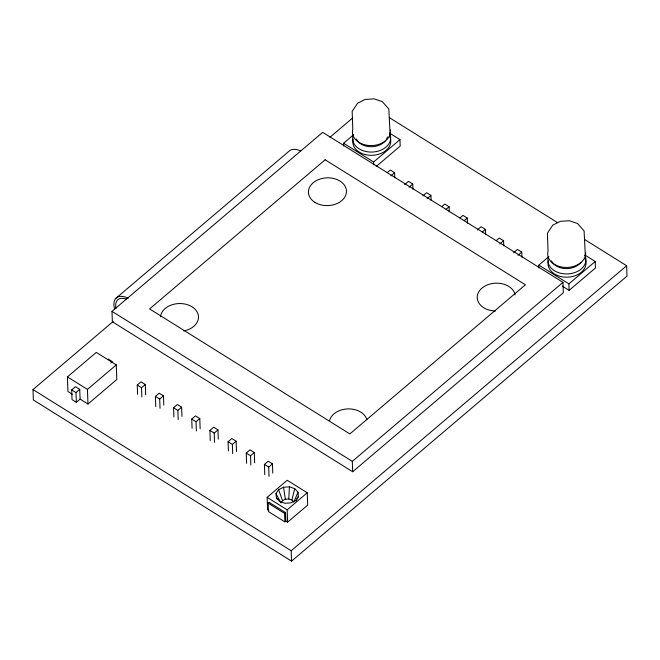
<?xml version="1.0" encoding="UTF-8"?>
<svg xmlns="http://www.w3.org/2000/svg" width="660" height="660" viewBox="0 0 660 660"><rect width="100%" height="100%" fill="white"/><g stroke="black" fill="none" stroke-linecap="round" stroke-linejoin="round"><path stroke-width="0.99" d="M289.418 486.832L294.715 488.656L297.998 492.195L293.807 502.12L291.885 500.057L288.799 498.993L289.418 486.832L283.528 487.212L278.611 489.695L276.004 493.606L276.391 497.904L277.456 499.587M291.885 500.057L294.715 488.656M295.969 501.014L298.386 496.493L297.998 492.195M280.97 502.945L282.497 500.659L285.359 499.216L288.799 498.993M298.386 496.493L295.779 500.404L290.862 502.887L284.971 503.266L279.667 501.443L276.391 497.904M115.987 298.238L289.039 151.206A23.43 11.764 49.6 0 1 300.382 150.802M111.994 311.355L322.666 132.355L562.98 282.356L563.343 292.751L352.671 471.752L112.357 321.75L111.994 311.355L352.308 461.356L352.671 471.752M584.768 239.596L626.637 265.724L627 276.119L291.555 561.14L33.363 399.985L33 389.59L113.132 321.502M329.95 137.28L352.729 117.917M72.311 394.251L67.939 391.528L67.427 376.909L96.269 352.399L116.292 364.897L116.803 379.516L87.962 404.027L80.099 399.11L79.753 389.367L75.463 386.694L71.701 389.887L72.039 399.63L76.337 402.311L80.099 399.11M343.695 146.025L343.596 143.237L353.669 134.681M76.337 402.311L75.991 392.568L79.753 389.367M110.855 362.942L112.357 361.663L108.067 358.99M87.962 404.027L87.45 389.408L116.292 364.897M373.733 164.769L373.634 161.989L399.968 139.615L389.672 133.18M376.183 166.51L400.199 146.107L399.968 139.615M137.569 394.276L137.247 385.044L141.009 381.843L145.299 384.524L145.654 394.779M387.288 172.59L390.299 170.032L394.589 172.706L394.771 177.837M141.859 396.957L141.537 387.725L145.299 384.524M390.827 175.906L394.589 172.706M155.768 406.642L155.413 396.379L159.175 393.187L163.465 395.86L163.787 405.1M404.704 184.569L408.466 181.368L412.756 184.049L412.937 189.172M160.025 408.292L159.703 399.061L163.465 395.86M408.994 187.242L412.756 184.049M173.902 416.955L173.58 407.723L177.342 404.522L181.632 407.203L181.954 416.435M422.87 195.904L426.632 192.703L430.922 195.385L431.104 200.516M178.192 419.628L177.87 410.396L181.632 407.203M427.16 198.586L430.922 195.385M192.068 428.29L191.746 419.059L195.508 415.866L199.798 418.539L200.153 428.802M441.787 206.605L444.799 204.047L449.089 206.728L449.27 211.852M196.358 430.972L196.036 421.74L199.798 418.539M446.077 209.286L449.089 206.728M210.268 440.657L209.913 430.403L213.675 427.202L217.965 429.883L218.287 439.114M459.954 217.94L462.965 215.383L467.255 218.064L467.437 223.196M214.525 442.307L214.203 433.076L217.965 429.883M464.244 220.621L467.255 218.064M228.401 450.97L228.079 441.738L231.841 438.545L236.132 441.218L236.486 451.481M477.37 229.919L481.132 226.726L485.422 229.399L485.603 234.531M232.691 453.651L232.37 444.419L236.132 441.218M482.419 231.957L485.422 229.399M246.601 463.337L246.246 453.073L250.008 449.881L254.298 452.562L254.653 462.817M496.287 240.62L499.298 238.062L503.588 240.743L503.77 245.875M250.858 464.986L250.536 455.755L254.298 452.562M499.826 243.936L503.588 240.743M264.767 474.672L264.412 464.417L268.174 461.216L272.464 463.897L272.786 473.129M513.703 252.599L517.465 249.406L521.755 252.079L521.936 257.21M269.024 476.33L268.702 467.09L272.464 463.897M517.993 255.28L521.755 252.079M538.948 267.894L538.849 265.105L548.922 256.55M268.777 510.411L267.58 509.668L267.151 497.327L287.215 480.274L307.238 492.772L307.667 505.123L287.603 522.167L285.821 521.053L285.524 512.606L269.074 502.334L268.133 503.135L268.43 511.582L284.881 521.854L285.821 521.053M287.603 522.167L287.174 509.825L307.238 492.772M284.881 521.854L284.584 513.406L285.524 512.606M352.308 461.356L562.98 282.356M562.254 286.069L569.118 290.359L568.895 283.858L595.229 261.484L584.925 255.057M569.118 290.359L595.452 267.976L595.229 261.484M291.555 561.14L291.192 550.745L626.637 265.724M389.375 117.637L557.725 222.717M343.596 143.237L373.634 161.989M538.849 265.105L568.895 283.858M137.247 385.044L141.537 387.725M155.413 396.379L159.703 399.061M173.58 407.723L177.87 410.396M191.746 419.059L196.036 421.74M209.913 430.403L214.203 433.076M228.079 441.738L232.37 444.419M246.246 453.073L250.536 455.755M264.412 464.417L268.702 467.09M267.151 497.327L287.174 509.825M67.427 376.909L87.45 389.408M268.133 503.135L284.584 513.406M71.701 389.887L75.991 392.568M33 389.59L291.192 550.745M276.004 493.606L280.516 502.095M278.611 489.695L282.497 500.659M283.528 487.212L285.359 499.216M585.354 255.956L584.083 230.917L577.582 223.542L569.423 220.737L560.34 221.314L552.775 225.134L547.42 233.277L548.039 251.147A19.024 13.893 -2 0 0 565.092 267.424A19.024 13.893 -2 0 0 585.717 252.862M390.101 134.087L388.831 109.049L382.33 101.665L374.171 98.86L365.087 99.445L357.522 103.265L352.159 111.408L352.786 129.277A19.024 13.893 -2 0 0 370.565 145.579A19.024 13.893 -2 0 0 390.365 129.929M584.941 255.288A19.024 13.893 -2 0 1 568.178 273.892A19.024 13.893 -2 0 1 548.27 257.639M581.031 262.193A16.17 11.806 -2 0 1 565.447 268.595A16.17 11.806 -2 0 1 551.504 260.849M585.049 258.53A19.024 13.893 -2 0 1 568.285 277.142A19.024 13.893 -2 0 1 548.378 260.89M390.076 134.376A19.024 13.893 -2 0 1 372.232 152.056A19.024 13.893 -2 0 1 353.009 135.77M387.42 136.975A16.17 11.806 -2 0 1 386.323 139.499M385.151 141.1A16.17 11.806 -2 0 1 369.584 146.685A16.17 11.806 -2 0 1 356.243 138.98M389.796 136.661A19.024 13.893 -2 0 1 373.032 155.273A19.024 13.893 -2 0 1 353.125 139.021M495.495 310.967A19.024 13.893 -2 0 1 477.213 297.619A19.024 13.893 -2 0 1 494.818 283.231A19.024 13.893 -2 0 1 515.097 294.946M160.487 316.841A19.024 13.893 -2 0 1 178.885 303.559A19.024 13.893 -2 0 1 198.338 315.373A19.024 13.893 -2 0 1 183.678 330.924M329.604 420.387A19.024 13.893 -2 0 1 348.257 408.895A19.024 13.893 -2 0 1 366.919 419.776M114.65 309.284A23.43 11.764 49.6 0 1 128.246 298.254M116.011 308.5A21.054 10.568 49.6 0 1 126.489 299.153M325.141 159.778L149.581 308.938L349.841 433.933L525.401 284.774L325.141 159.778M314.902 202.364A19.024 13.893 -2 0 0 346.096 194.114A19.024 13.893 -2 0 0 321.321 178.654A19.024 13.893 -2 0 0 314.902 202.364"/></g></svg>
